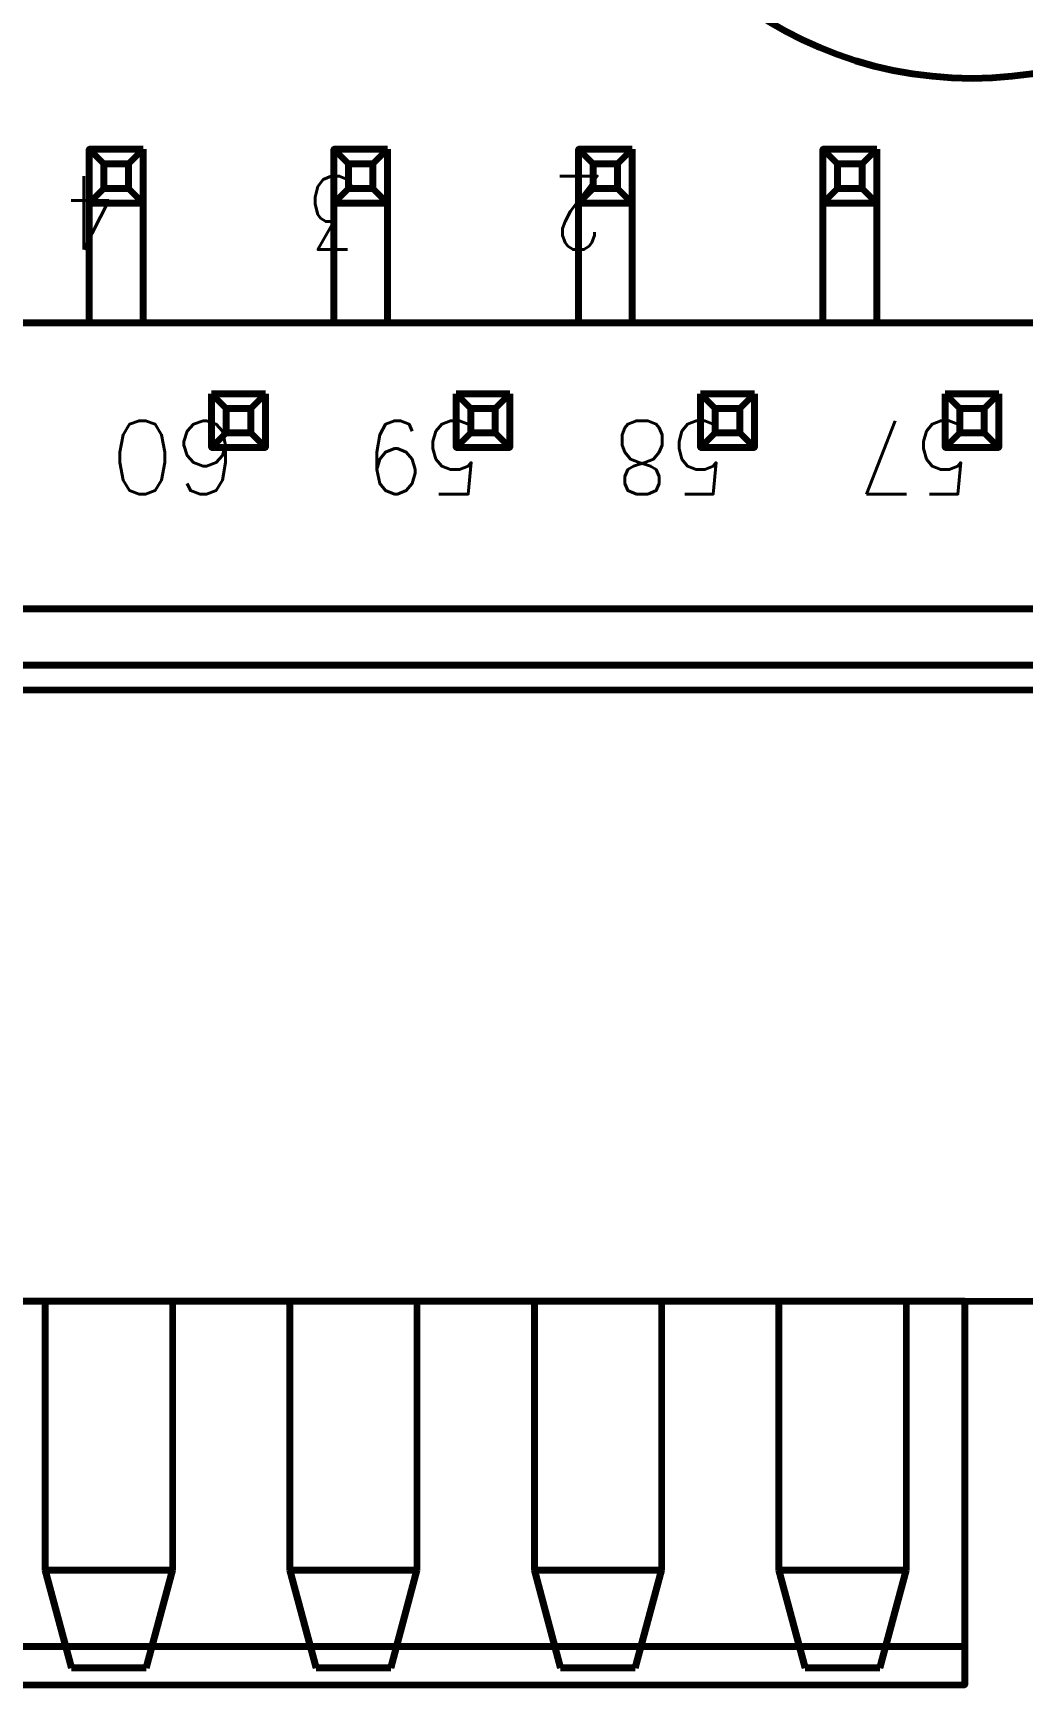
# Model space of a CAD drawing. Header units: inches. Extents: x -0.4 to 8, y -0.5 to 10.5.
# Drawn here: x 5.716 to 6.121, y -0.417 to 0.259 of the extents above; entities that cross this region are included whole.
import ezdxf

# ---------------------------------------------------------------- set-up
doc = ezdxf.new("R2010")
doc.units = ezdxf.units.IN
doc.header["$LTSCALE"] = 0.504853
doc.header["$MEASUREMENT"] = 0
for name, color, linetype in [('1', 7, 'Continuous'), ('135', 7, 'Continuous'), ('2', 7, 'Continuous'), ('3', 7, 'Continuous'), ('75', 7, 'Continuous'), ('80', 7, 'Continuous')]:
    doc.layers.add(name, color=color, linetype=linetype)
doc.styles.get("Standard").update_dxf_attribs({"font": 'ROMANS.SHX'})

# ---------------------------------------------------------------- blocks, each defined once
blk = doc.blocks.new('H51')
at = {"color": 1, "linetype": 'Continuous', "lineweight": 211}
for p, q in [((0, 0.16, -0.062), (0, 0.16, -0.125)), ((0, 0.12, -0.125), (0, 0.0695, -0.06792)), ((0, 0.0695, -0.06792), (0, 0.0695, -0.062)), ((-0.16, 0, -0.125), (-0.16, 0, -0.062)), ((-0.12, 0, -0.125), (-0.0695, 0, -0.06792)), ((-0.0695, 0, -0.06792), (-0.0695, 0, -0.062)), ((0.12, 0, -0.125), (0.0695, 0, -0.06792)), ((0.0695, 0, -0.06792), (0.0695, 0, -0.062)), ((0.16, 0, -0.062), (0.16, 0, -0.125)), ((0, -0.0695, -0.06792), (0, -0.12, -0.125)), ((0, -0.0695, -0.062), (0, -0.0695, -0.06792)), ((0, -0.16, -0.062), (0, -0.16, -0.125))]:
    blk.add_line(p, q, dxfattribs=at)
at = {"color": 1, "linetype": 'Continuous', "lineweight": 211, "extrusion": (-1e-15, 0, -1)}
for centre, radius in [((0, 0, 0.125), 0.16), ((0, 0, 0.125), 0.12), ((0, 0, 0.125), 0.12), ((0, 0, 0.06792), 0.0695), ((0, 0, 0.062), 0.0695)]:
    blk.add_circle(centre, radius, dxfattribs=at)
at = {"color": 1, "linetype": 'Continuous', "lineweight": 211}
for centre, radius in [((0, 0, -0.062), 0.16), ((0, 0, -0.062), 0.16), ((0, 0, -0.125), 0.16), ((0, 0, -0.06792), 0.0695), ((0, 0, -0.062), 0.0695)]:
    blk.add_circle(centre, radius, dxfattribs=at)
at = {"layer": '2', "color": 1, "linetype": 'Continuous', "lineweight": 211}
blk.add_line((0, 0, -0.08989), (-0.1, 0.1, -0.18989), dxfattribs=at)
blk.add_point((0, 0, -0.08989), dxfattribs=at)
blk = doc.blocks.new('25359')
at = {"color": 1, "linetype": 'Continuous', "lineweight": 211}
for p, q in [((5.553, 0.617, -0.09725), (-0.047, 0.617, -0.09725)), ((5.553, 0.617, 0.15525), (-0.047, 0.617, 0.15525)), ((-0.047, 0.60125, -0.0815), (-0.047, 0.46, -0.0815)), ((-0.047, 0.46, -0.0815), (-0.047, 0.60125, -0.0815)), ((-0.047, 0.60125, -0.0815), (5.553, 0.60125, -0.0815)), ((5.553, 0.60125, -0.0815), (-0.047, 0.60125, -0.0815)), ((-0.047, 0.46, -0.113), (-0.047, 0.60125, -0.113)), ((-0.047, 0.60125, -0.113), (5.553, 0.60125, -0.113)), ((5.553, 0.60125, -0.113), (-0.047, 0.60125, -0.113)), ((-0.047, 0.60125, -0.113), (-0.047, 0.46, -0.113)), ((-0.047, 0.46, 0.1395), (-0.047, 0.60125, 0.1395)), ((-0.047, 0.60125, 0.171), (-0.047, 0.46, 0.171)), ((-0.047, 0.46, 0.171), (-0.047, 0.60125, 0.171)), ((-0.047, 0.60125, 0.171), (5.553, 0.60125, 0.171)), ((5.553, 0.60125, 0.1395), (-0.047, 0.60125, 0.1395)), ((-0.047, 0.60125, 0.1395), (-0.047, 0.46, 0.1395)), ((5.553, 0.60125, 0.171), (-0.047, 0.60125, 0.171)), ((-0.047, 0.60125, 0.1395), (5.553, 0.60125, 0.1395)), ((5.85, 0.46, -0.113), (-0.35, 0.46, -0.113)), ((5.85, 0.46, -0.113), (-0.35, 0.46, -0.113)), ((5.85, 0.46, 0.171), (-0.28, 0.46, 0.171)), ((5.85, 0.46, 0.171), (-0.28, 0.46, 0.171)), ((-0.047, 0.46, -0.113), (-0.047, 0.46, -0.0815)), ((-0.047, 0.46, -0.0815), (5.553, 0.46, -0.0815)), ((-0.047, 0.46, -0.0815), (-0.047, 0.46, -0.113)), ((5.553, 0.46, -0.0815), (-0.047, 0.46, -0.0815)), ((5.553, 0.46, -0.113), (-0.047, 0.46, -0.113)), ((-0.047, 0.46, -0.113), (5.553, 0.46, -0.113)), ((-0.047, 0.46, 0.171), (-0.047, 0.46, 0.1395)), ((5.553, 0.46, 0.1395), (-0.047, 0.46, 0.1395)), ((-0.047, 0.46, 0.1395), (-0.047, 0.46, 0.171)), ((-0.047, 0.46, 0.171), (5.553, 0.46, 0.171)), ((5.553, 0.46, 0.171), (-0.047, 0.46, 0.171)), ((-0.047, 0.46, 0.1395), (5.553, 0.46, 0.1395)), ((5.85, 0.21, -0.113), (-0.35, 0.21, -0.113)), ((5.85, 0.21, -0.113), (-0.35, 0.21, -0.113)), ((5.85, 0.21, 0.127), (-0.324, 0.21, 0.127)), ((5.85, 0.21, 0.127), (-0.324, 0.21, 0.127)), ((5.55, 0.21, 0.025), (-0.1, 0.21, 0.025)), ((5.55, 0.21, 0.127), (-0.1, 0.21, 0.127)), ((-0.324, 0.177, 0.127), (5.85, 0.177, 0.127)), ((-0.324, 0.177, 0.127), (5.85, 0.177, 0.127)), ((5.85, 0.177, 0.171), (-0.28, 0.177, 0.171)), ((5.85, 0.177, 0.171), (-0.28, 0.177, 0.171)), ((5.55, 0.06, 0.025), (-0.1, 0.06, 0.025)), ((-0.1, 0.06, 0.127), (5.55, 0.06, 0.127))]:
    blk.add_line(p, q, dxfattribs=at)
at = {"color": 1, "linetype": 'Continuous', "lineweight": 211, "extrusion": (1, 5e-15, 0)}
for centre in [(0.60125, -0.09725, -0.047), (0.60125, 0.15525, -0.047)]:
    blk.add_arc(centre, 0.01575, 270, 90, dxfattribs=at)
at = {"color": 1, "linetype": 'Continuous', "lineweight": 211, "extrusion": (-1, -3.1e-14, -1.5e-14)}
for centre in [(-0.60125, -0.09725, 0.047), (-0.60125, 0.15525, 0.047)]:
    blk.add_arc(centre, 0.01575, 90, 270, dxfattribs=at)
at = {"layer": '1', "color": 2, "linetype": 'Continuous', "lineweight": 211}
for p, q in [((-0.023, 0.57, -0.0265), (-0.012282, 0.61, -0.02)), ((-0.012282, 0.61, 0.08), (-0.023, 0.57, 0.0735)), ((-0.023, 0.57, 0.0735), (-0.012282, 0.61, 0.08)), ((-0.012282, 0.61, 0.088), (-0.023, 0.57, 0.0945)), ((-0.023, 0.57, 0.0945), (-0.012282, 0.61, 0.088)), ((-0.023, 0.57, -0.0055), (-0.012282, 0.61, -0.012)), ((-0.012282, 0.61, -0.02), (-0.023, 0.57, -0.0265)), ((-0.012282, 0.61, -0.012), (-0.023, 0.57, -0.0055)), ((-0.012282, 0.61, 0.088), (0.018282, 0.61, 0.088)), ((0.018282, 0.61, 0.088), (-0.012282, 0.61, 0.088)), ((-0.012282, 0.61, 0.08), (-0.012282, 0.61, 0.088)), ((-0.012282, 0.61, 0.088), (-0.012282, 0.61, 0.08)), ((-0.012282, 0.61, 0.08), (0.018282, 0.61, 0.08)), ((0.018282, 0.61, 0.08), (-0.012282, 0.61, 0.08)), ((-0.012282, 0.61, -0.02), (-0.012282, 0.61, -0.012)), ((-0.012282, 0.61, -0.012), (-0.012282, 0.61, -0.02)), ((-0.012282, 0.61, -0.02), (0.018282, 0.61, -0.02)), ((0.018282, 0.61, -0.012), (-0.012282, 0.61, -0.012)), ((-0.012282, 0.61, -0.012), (0.018282, 0.61, -0.012)), ((0.018282, 0.61, -0.02), (-0.012282, 0.61, -0.02)), ((0.018282, 0.61, -0.012), (0.029, 0.57, -0.0055)), ((0.029, 0.57, -0.0055), (0.018282, 0.61, -0.012)), ((0.018282, 0.61, -0.02), (0.029, 0.57, -0.0265)), ((0.029, 0.57, -0.0265), (0.018282, 0.61, -0.02)), ((0.018282, 0.61, 0.08), (0.029, 0.57, 0.0735)), ((0.029, 0.57, 0.0735), (0.018282, 0.61, 0.08)), ((0.029, 0.57, 0.0945), (0.018282, 0.61, 0.088)), ((0.018282, 0.61, 0.088), (0.029, 0.57, 0.0945)), ((0.018282, 0.61, 0.08), (0.018282, 0.61, 0.088)), ((0.018282, 0.61, 0.088), (0.018282, 0.61, 0.08)), ((0.018282, 0.61, -0.02), (0.018282, 0.61, -0.012)), ((0.018282, 0.61, -0.012), (0.018282, 0.61, -0.02)), ((0.087718, 0.61, 0.08), (0.077, 0.57, 0.0735)), ((0.077, 0.57, 0.0735), (0.087718, 0.61, 0.08)), ((0.077, 0.57, 0.0945), (0.087718, 0.61, 0.088)), ((0.087718, 0.61, 0.088), (0.077, 0.57, 0.0945)), ((0.087718, 0.61, -0.012), (0.077, 0.57, -0.0055)), ((0.077, 0.57, -0.0055), (0.087718, 0.61, -0.012)), ((0.087718, 0.61, -0.02), (0.077, 0.57, -0.0265)), ((0.077, 0.57, -0.0265), (0.087718, 0.61, -0.02)), ((0.087718, 0.61, 0.08), (0.087718, 0.61, 0.088)), ((0.087718, 0.61, 0.088), (0.087718, 0.61, 0.08)), ((0.087718, 0.61, 0.088), (0.118282, 0.61, 0.088)), ((0.118282, 0.61, 0.088), (0.087718, 0.61, 0.088)), ((0.118282, 0.61, 0.08), (0.087718, 0.61, 0.08)), ((0.087718, 0.61, 0.08), (0.118282, 0.61, 0.08)), ((0.118282, 0.61, -0.012), (0.087718, 0.61, -0.012)), ((0.087718, 0.61, -0.012), (0.118282, 0.61, -0.012)), ((0.118282, 0.61, -0.02), (0.087718, 0.61, -0.02)), ((0.087718, 0.61, -0.012), (0.087718, 0.61, -0.02)), ((0.087718, 0.61, -0.02), (0.118282, 0.61, -0.02)), ((0.087718, 0.61, -0.02), (0.087718, 0.61, -0.012)), ((0.129, 0.57, 0.0735), (0.118282, 0.61, 0.08)), ((0.118282, 0.61, 0.08), (0.129, 0.57, 0.0735)), ((0.118282, 0.61, 0.088), (0.129, 0.57, 0.0945)), ((0.129, 0.57, 0.0945), (0.118282, 0.61, 0.088)), ((0.118282, 0.61, 0.08), (0.118282, 0.61, 0.088)), ((0.118282, 0.61, 0.088), (0.118282, 0.61, 0.08)), ((0.129, 0.57, -0.0055), (0.118282, 0.61, -0.012)), ((0.118282, 0.61, -0.012), (0.129, 0.57, -0.0055)), ((0.118282, 0.61, -0.02), (0.118282, 0.61, -0.012)), ((0.118282, 0.61, -0.012), (0.118282, 0.61, -0.02)), ((0.118282, 0.61, -0.02), (0.129, 0.57, -0.0265)), ((0.129, 0.57, -0.0265), (0.118282, 0.61, -0.02)), ((0.177, 0.57, 0.0945), (0.187718, 0.61, 0.088)), ((0.187718, 0.61, 0.088), (0.177, 0.57, 0.0945)), ((0.187718, 0.61, 0.08), (0.177, 0.57, 0.0735)), ((0.177, 0.57, 0.0735), (0.187718, 0.61, 0.08)), ((0.187718, 0.61, -0.012), (0.177, 0.57, -0.0055)), ((0.177, 0.57, -0.0055), (0.187718, 0.61, -0.012)), ((0.187718, 0.61, -0.02), (0.177, 0.57, -0.0265)), ((0.177, 0.57, -0.0265), (0.187718, 0.61, -0.02)), ((0.187718, 0.61, 0.088), (0.218282, 0.61, 0.088)), ((0.218282, 0.61, 0.088), (0.187718, 0.61, 0.088)), ((0.187718, 0.61, 0.088), (0.187718, 0.61, 0.08)), ((0.187718, 0.61, 0.08), (0.187718, 0.61, 0.088)), ((0.218282, 0.61, 0.08), (0.187718, 0.61, 0.08)), ((0.187718, 0.61, 0.08), (0.218282, 0.61, 0.08)), ((0.187718, 0.61, -0.012), (0.187718, 0.61, -0.02)), ((0.187718, 0.61, -0.02), (0.187718, 0.61, -0.012)), ((0.218282, 0.61, -0.012), (0.187718, 0.61, -0.012)), ((0.187718, 0.61, -0.012), (0.218282, 0.61, -0.012)), ((0.187718, 0.61, -0.02), (0.218282, 0.61, -0.02)), ((0.218282, 0.61, -0.02), (0.187718, 0.61, -0.02)), ((0.229, 0.57, 0.0945), (0.218282, 0.61, 0.088)), ((0.218282, 0.61, 0.088), (0.229, 0.57, 0.0945)), ((0.218282, 0.61, 0.088), (0.218282, 0.61, 0.08)), ((0.218282, 0.61, 0.08), (0.218282, 0.61, 0.088)), ((0.218282, 0.61, 0.08), (0.229, 0.57, 0.0735)), ((0.229, 0.57, 0.0735), (0.218282, 0.61, 0.08)), ((0.229, 0.57, -0.0055), (0.218282, 0.61, -0.012)), ((0.218282, 0.61, -0.012), (0.229, 0.57, -0.0055)), ((0.229, 0.57, -0.0265), (0.218282, 0.61, -0.02)), ((0.218282, 0.61, -0.02), (0.229, 0.57, -0.0265)), ((0.218282, 0.61, -0.012), (0.218282, 0.61, -0.02)), ((0.218282, 0.61, -0.02), (0.218282, 0.61, -0.012)), ((0.287718, 0.61, 0.088), (0.277, 0.57, 0.0945)), ((0.277, 0.57, 0.0945), (0.287718, 0.61, 0.088)), ((0.277, 0.57, 0.0735), (0.287718, 0.61, 0.08)), ((0.287718, 0.61, 0.08), (0.277, 0.57, 0.0735)), ((0.287718, 0.61, -0.012), (0.277, 0.57, -0.0055)), ((0.277, 0.57, -0.0055), (0.287718, 0.61, -0.012)), ((0.287718, 0.61, -0.02), (0.277, 0.57, -0.0265)), ((0.277, 0.57, -0.0265), (0.287718, 0.61, -0.02)), ((0.287718, 0.61, 0.088), (0.318282, 0.61, 0.088)), ((0.287718, 0.61, 0.088), (0.287718, 0.61, 0.08)), ((0.287718, 0.61, 0.08), (0.287718, 0.61, 0.088)), ((0.287718, 0.61, 0.08), (0.318282, 0.61, 0.08)), ((0.318282, 0.61, 0.08), (0.287718, 0.61, 0.08)), ((0.318282, 0.61, 0.088), (0.287718, 0.61, 0.088)), ((0.287718, 0.61, -0.012), (0.287718, 0.61, -0.02)), ((0.287718, 0.61, -0.02), (0.318282, 0.61, -0.02)), ((0.287718, 0.61, -0.02), (0.287718, 0.61, -0.012)), ((0.287718, 0.61, -0.012), (0.318282, 0.61, -0.012)), ((0.318282, 0.61, -0.012), (0.287718, 0.61, -0.012)), ((0.318282, 0.61, -0.02), (0.287718, 0.61, -0.02)), ((0.318282, 0.61, 0.088), (0.329, 0.57, 0.0945)), ((0.329, 0.57, 0.0945), (0.318282, 0.61, 0.088)), ((0.318282, 0.61, 0.08), (0.318282, 0.61, 0.088)), ((0.318282, 0.61, 0.088), (0.318282, 0.61, 0.08)), ((0.318282, 0.61, 0.08), (0.329, 0.57, 0.0735)), ((0.329, 0.57, 0.0735), (0.318282, 0.61, 0.08)), ((0.318282, 0.61, -0.012), (0.329, 0.57, -0.0055)), ((0.329, 0.57, -0.0055), (0.318282, 0.61, -0.012)), ((0.329, 0.57, -0.0265), (0.318282, 0.61, -0.02)), ((0.318282, 0.61, -0.02), (0.329, 0.57, -0.0265)), ((0.318282, 0.61, -0.012), (0.318282, 0.61, -0.02)), ((0.318282, 0.61, -0.02), (0.318282, 0.61, -0.012)), ((-0.023, 0.57, -0.0055), (-0.023, 0.57, -0.0265)), ((-0.023, 0.46, -0.0265), (-0.023, 0.57, -0.0265)), ((0.029, 0.57, -0.0265), (-0.023, 0.57, -0.0265)), ((-0.023, 0.57, -0.0265), (0.029, 0.57, -0.0265)), ((-0.023, 0.46, -0.0055), (-0.023, 0.57, -0.0055)), ((0.029, 0.57, -0.0055), (-0.023, 0.57, -0.0055)), ((0.029, 0.57, 0.0945), (-0.023, 0.57, 0.0945)), ((-0.023, 0.46, 0.0735), (-0.023, 0.57, 0.0735)), ((-0.023, 0.46, 0.0945), (-0.023, 0.57, 0.0945)), ((-0.023, 0.57, 0.0945), (-0.023, 0.57, 0.0735)), ((-0.023, 0.57, 0.0735), (0.029, 0.57, 0.0735)), ((-0.023, 0.57, -0.0055), (0.029, 0.57, -0.0055)), ((0.029, 0.57, 0.0735), (-0.023, 0.57, 0.0735)), ((-0.023, 0.57, 0.0945), (0.029, 0.57, 0.0945)), ((-0.023, 0.57, 0.0735), (-0.023, 0.57, 0.0945)), ((-0.023, 0.57, -0.0265), (-0.023, 0.57, -0.0055)), ((0.029, 0.57, -0.0265), (0.029, 0.57, -0.0055)), ((0.029, 0.46, -0.0265), (0.029, 0.57, -0.0265)), ((0.029, 0.57, -0.0055), (0.029, 0.46, -0.0055)), ((0.029, 0.46, 0.0735), (0.029, 0.57, 0.0735)), ((0.029, 0.57, 0.0945), (0.029, 0.46, 0.0945)), ((0.029, 0.57, 0.0735), (0.029, 0.57, 0.0945)), ((0.029, 0.57, 0.0945), (0.029, 0.57, 0.0735)), ((0.029, 0.57, -0.0055), (0.029, 0.57, -0.0265)), ((0.129, 0.57, 0.0735), (0.077, 0.57, 0.0735)), ((0.077, 0.57, 0.0945), (0.077, 0.57, 0.0735)), ((0.077, 0.57, 0.0735), (0.077, 0.57, 0.0945)), ((0.077, 0.46, 0.0735), (0.077, 0.57, 0.0735)), ((0.077, 0.46, 0.0945), (0.077, 0.57, 0.0945)), ((0.077, 0.46, -0.0055), (0.077, 0.57, -0.0055)), ((0.129, 0.57, -0.0055), (0.077, 0.57, -0.0055)), ((0.077, 0.57, -0.0265), (0.129, 0.57, -0.0265)), ((0.077, 0.46, -0.0265), (0.077, 0.57, -0.0265)), ((0.077, 0.57, -0.0055), (0.077, 0.57, -0.0265)), ((0.077, 0.57, -0.0055), (0.129, 0.57, -0.0055)), ((0.129, 0.57, -0.0265), (0.077, 0.57, -0.0265)), ((0.077, 0.57, -0.0265), (0.077, 0.57, -0.0055)), ((0.077, 0.57, 0.0735), (0.129, 0.57, 0.0735)), ((0.129, 0.57, 0.0945), (0.077, 0.57, 0.0945)), ((0.077, 0.57, 0.0945), (0.129, 0.57, 0.0945)), ((0.129, 0.57, -0.0055), (0.129, 0.46, -0.0055)), ((0.129, 0.46, -0.0265), (0.129, 0.57, -0.0265)), ((0.129, 0.57, -0.0265), (0.129, 0.57, -0.0055)), ((0.129, 0.57, -0.0055), (0.129, 0.57, -0.0265)), ((0.129, 0.46, 0.0735), (0.129, 0.57, 0.0735)), ((0.129, 0.57, 0.0735), (0.129, 0.57, 0.0945)), ((0.129, 0.57, 0.0945), (0.129, 0.57, 0.0735)), ((0.129, 0.57, 0.0945), (0.129, 0.46, 0.0945)), ((0.177, 0.57, 0.0945), (0.229, 0.57, 0.0945)), ((0.177, 0.57, 0.0945), (0.177, 0.57, 0.0735)), ((0.229, 0.57, 0.0735), (0.177, 0.57, 0.0735)), ((0.177, 0.57, -0.0265), (0.177, 0.57, -0.0055)), ((0.177, 0.57, -0.0055), (0.229, 0.57, -0.0055)), ((0.229, 0.57, -0.0265), (0.177, 0.57, -0.0265)), ((0.177, 0.57, -0.0055), (0.177, 0.57, -0.0265)), ((0.229, 0.57, -0.0055), (0.177, 0.57, -0.0055)), ((0.177, 0.57, -0.0265), (0.229, 0.57, -0.0265)), ((0.177, 0.57, 0.0735), (0.229, 0.57, 0.0735)), ((0.177, 0.57, 0.0735), (0.177, 0.57, 0.0945)), ((0.229, 0.57, 0.0945), (0.177, 0.57, 0.0945)), ((0.177, 0.46, -0.0055), (0.177, 0.57, -0.0055)), ((0.177, 0.46, -0.0265), (0.177, 0.57, -0.0265)), ((0.177, 0.46, 0.0735), (0.177, 0.57, 0.0735)), ((0.177, 0.46, 0.0945), (0.177, 0.57, 0.0945)), ((0.229, 0.57, 0.0945), (0.229, 0.57, 0.0735)), ((0.229, 0.57, -0.0055), (0.229, 0.57, -0.0265)), ((0.229, 0.57, -0.0265), (0.229, 0.57, -0.0055)), ((0.229, 0.57, 0.0735), (0.229, 0.57, 0.0945)), ((0.229, 0.57, -0.0055), (0.229, 0.46, -0.0055)), ((0.229, 0.46, -0.0265), (0.229, 0.57, -0.0265)), ((0.229, 0.46, 0.0735), (0.229, 0.57, 0.0735)), ((0.229, 0.57, 0.0945), (0.229, 0.46, 0.0945)), ((0.277, 0.57, 0.0945), (0.329, 0.57, 0.0945)), ((0.277, 0.57, 0.0735), (0.277, 0.57, 0.0945)), ((0.329, 0.57, 0.0735), (0.277, 0.57, 0.0735)), ((0.329, 0.57, -0.0055), (0.277, 0.57, -0.0055)), ((0.277, 0.57, -0.0265), (0.329, 0.57, -0.0265)), ((0.277, 0.57, -0.0055), (0.277, 0.57, -0.0265)), ((0.277, 0.57, -0.0055), (0.329, 0.57, -0.0055)), ((0.277, 0.57, 0.0735), (0.329, 0.57, 0.0735)), ((0.277, 0.57, 0.0945), (0.277, 0.57, 0.0735)), ((0.329, 0.57, 0.0945), (0.277, 0.57, 0.0945)), ((0.277, 0.46, -0.0055), (0.277, 0.57, -0.0055)), ((0.277, 0.46, -0.0265), (0.277, 0.57, -0.0265)), ((0.329, 0.57, -0.0265), (0.277, 0.57, -0.0265)), ((0.277, 0.57, -0.0265), (0.277, 0.57, -0.0055)), ((0.277, 0.46, 0.0735), (0.277, 0.57, 0.0735)), ((0.277, 0.46, 0.0945), (0.277, 0.57, 0.0945)), ((0.329, 0.57, 0.0945), (0.329, 0.57, 0.0735)), ((0.329, 0.57, -0.0265), (0.329, 0.57, -0.0055)), ((0.329, 0.57, -0.0055), (0.329, 0.57, -0.0265)), ((0.329, 0.57, 0.0735), (0.329, 0.57, 0.0945)), ((0.329, 0.46, 0.0735), (0.329, 0.57, 0.0735)), ((0.329, 0.57, 0.0945), (0.329, 0.46, 0.0945)), ((0.329, 0.57, -0.0055), (0.329, 0.46, -0.0055)), ((0.329, 0.46, -0.0265), (0.329, 0.57, -0.0265)), ((-0.039, 0.111, -0.102), (-0.061, 0.111, -0.102)), ((-0.061, 0.111, -0.102), (-0.039, 0.111, -0.102)), ((-0.061, 0.089, -0.102), (-0.061, 0.111, -0.102)), ((-0.061, 0.111, -0.102), (-0.055, 0.105, -0.112)), ((-0.061, 0.111, 0.025), (-0.039, 0.111, 0.025)), ((-0.061, 0.111, 0.025), (-0.061, 0.089, 0.025)), ((-0.061, 0.111, -0.102), (-0.039, 0.111, -0.102)), ((-0.061, 0.111, -0.102), (-0.061, 0.089, -0.102)), ((-0.055, 0.105, -0.112), (-0.061, 0.111, -0.102)), ((-0.061, 0.111, 0.025), (-0.039, 0.111, 0.025)), ((-0.061, 0.089, 0.025), (-0.061, 0.111, 0.025)), ((-0.045, 0.105, -0.112), (-0.039, 0.111, -0.102)), ((-0.039, 0.111, -0.102), (-0.045, 0.105, -0.112)), ((-0.039, 0.111, -0.102), (-0.039, 0.089, -0.102)), ((-0.039, 0.111, 0.025), (-0.039, 0.089, 0.025)), ((-0.039, 0.089, -0.102), (-0.039, 0.111, -0.102)), ((-0.039, 0.111, 0.025), (-0.039, 0.089, 0.025)), ((0.039, 0.111, -0.102), (0.061, 0.111, -0.102)), ((0.061, 0.111, -0.102), (0.039, 0.111, -0.102)), ((0.039, 0.111, -0.102), (0.061, 0.111, -0.102)), ((0.039, 0.111, -0.102), (0.039, 0.089, -0.102)), ((0.039, 0.089, -0.102), (0.039, 0.111, -0.102)), ((0.045, 0.105, -0.112), (0.039, 0.111, -0.102)), ((0.039, 0.111, -0.102), (0.045, 0.105, -0.112)), ((0.039, 0.111, 0.025), (0.061, 0.111, 0.025)), ((0.039, 0.111, 0.025), (0.061, 0.111, 0.025)), ((0.039, 0.089, 0.025), (0.039, 0.111, 0.025)), ((0.039, 0.111, 0.025), (0.039, 0.089, 0.025)), ((0.055, 0.105, -0.112), (0.061, 0.111, -0.102)), ((0.061, 0.111, -0.102), (0.055, 0.105, -0.112)), ((0.061, 0.111, 0.025), (0.061, 0.089, 0.025)), ((0.061, 0.111, 0.025), (0.061, 0.089, 0.025)), ((0.061, 0.089, -0.102), (0.061, 0.111, -0.102)), ((0.061, 0.111, -0.102), (0.061, 0.089, -0.102)), ((0.145, 0.105, -0.112), (0.139, 0.111, -0.102)), ((0.139, 0.089, 0.025), (0.139, 0.111, 0.025)), ((0.139, 0.111, 0.025), (0.161, 0.111, 0.025)), ((0.139, 0.111, 0.025), (0.161, 0.111, 0.025)), ((0.139, 0.111, 0.025), (0.139, 0.089, 0.025)), ((0.139, 0.089, -0.102), (0.139, 0.111, -0.102)), ((0.139, 0.111, -0.102), (0.139, 0.089, -0.102)), ((0.139, 0.111, -0.102), (0.145, 0.105, -0.112)), ((0.139, 0.111, -0.102), (0.161, 0.111, -0.102)), ((0.161, 0.111, -0.102), (0.139, 0.111, -0.102)), ((0.139, 0.111, -0.102), (0.161, 0.111, -0.102)), ((0.155, 0.105, -0.112), (0.161, 0.111, -0.102)), ((0.161, 0.111, -0.102), (0.155, 0.105, -0.112)), ((0.161, 0.111, 0.025), (0.161, 0.089, 0.025)), ((0.161, 0.111, 0.025), (0.161, 0.089, 0.025)), ((0.161, 0.089, -0.102), (0.161, 0.111, -0.102)), ((0.161, 0.111, -0.102), (0.161, 0.089, -0.102)), ((0.239, 0.111, 0.025), (0.261, 0.111, 0.025)), ((0.239, 0.111, 0.025), (0.239, 0.089, 0.025)), ((0.239, 0.111, 0.025), (0.261, 0.111, 0.025)), ((0.239, 0.089, 0.025), (0.239, 0.111, 0.025)), ((0.239, 0.111, -0.102), (0.245, 0.105, -0.112)), ((0.245, 0.105, -0.112), (0.239, 0.111, -0.102)), ((0.239, 0.089, -0.102), (0.239, 0.111, -0.102)), ((0.239, 0.111, -0.102), (0.239, 0.089, -0.102)), ((0.261, 0.111, -0.102), (0.239, 0.111, -0.102)), ((0.239, 0.111, -0.102), (0.261, 0.111, -0.102)), ((0.239, 0.111, -0.102), (0.261, 0.111, -0.102)), ((0.255, 0.105, -0.112), (0.261, 0.111, -0.102)), ((0.261, 0.111, -0.102), (0.255, 0.105, -0.112)), ((0.261, 0.089, -0.102), (0.261, 0.111, -0.102)), ((0.261, 0.111, 0.025), (0.261, 0.089, 0.025)), ((0.261, 0.111, 0.025), (0.261, 0.089, 0.025)), ((0.261, 0.111, -0.102), (0.261, 0.089, -0.102)), ((-0.055, 0.105, -0.112), (-0.045, 0.105, -0.112)), ((-0.045, 0.105, -0.112), (-0.055, 0.105, -0.112)), ((-0.055, 0.105, -0.112), (-0.055, 0.095, -0.112)), ((-0.055, 0.095, -0.112), (-0.055, 0.105, -0.112)), ((-0.045, 0.095, -0.112), (-0.045, 0.105, -0.112)), ((-0.045, 0.105, -0.112), (-0.045, 0.095, -0.112)), ((0.055, 0.105, -0.112), (0.045, 0.105, -0.112)), ((0.045, 0.105, -0.112), (0.055, 0.105, -0.112)), ((0.045, 0.105, -0.112), (0.045, 0.095, -0.112)), ((0.045, 0.095, -0.112), (0.045, 0.105, -0.112)), ((0.055, 0.095, -0.112), (0.055, 0.105, -0.112)), ((0.055, 0.105, -0.112), (0.055, 0.095, -0.112)), ((0.145, 0.095, -0.112), (0.145, 0.105, -0.112)), ((0.145, 0.105, -0.112), (0.145, 0.095, -0.112)), ((0.155, 0.105, -0.112), (0.145, 0.105, -0.112)), ((0.145, 0.105, -0.112), (0.155, 0.105, -0.112)), ((0.155, 0.095, -0.112), (0.155, 0.105, -0.112)), ((0.155, 0.105, -0.112), (0.155, 0.095, -0.112)), ((0.245, 0.105, -0.112), (0.245, 0.095, -0.112)), ((0.245, 0.095, -0.112), (0.245, 0.105, -0.112)), ((0.245, 0.105, -0.112), (0.255, 0.105, -0.112)), ((0.255, 0.105, -0.112), (0.245, 0.105, -0.112)), ((0.255, 0.095, -0.112), (0.255, 0.105, -0.112)), ((0.255, 0.105, -0.112), (0.255, 0.095, -0.112)), ((-0.055, 0.095, -0.112), (-0.061, 0.089, -0.102)), ((-0.061, 0.089, -0.102), (-0.055, 0.095, -0.112)), ((-0.045, 0.095, -0.112), (-0.055, 0.095, -0.112)), ((-0.055, 0.095, -0.112), (-0.045, 0.095, -0.112)), ((-0.039, 0.089, -0.102), (-0.045, 0.095, -0.112)), ((-0.045, 0.095, -0.112), (-0.039, 0.089, -0.102)), ((0.039, 0.089, -0.102), (0.045, 0.095, -0.112)), ((0.045, 0.095, -0.112), (0.039, 0.089, -0.102)), ((0.045, 0.095, -0.112), (0.055, 0.095, -0.112)), ((0.055, 0.095, -0.112), (0.045, 0.095, -0.112)), ((0.061, 0.089, -0.102), (0.055, 0.095, -0.112)), ((0.055, 0.095, -0.112), (0.061, 0.089, -0.102)), ((0.139, 0.089, -0.102), (0.145, 0.095, -0.112)), ((0.145, 0.095, -0.112), (0.139, 0.089, -0.102)), ((0.155, 0.095, -0.112), (0.145, 0.095, -0.112)), ((0.145, 0.095, -0.112), (0.155, 0.095, -0.112)), ((0.161, 0.089, -0.102), (0.155, 0.095, -0.112)), ((0.155, 0.095, -0.112), (0.161, 0.089, -0.102)), ((0.239, 0.089, -0.102), (0.245, 0.095, -0.112)), ((0.245, 0.095, -0.112), (0.239, 0.089, -0.102)), ((0.255, 0.095, -0.112), (0.245, 0.095, -0.112)), ((0.245, 0.095, -0.112), (0.255, 0.095, -0.112)), ((0.255, 0.095, -0.112), (0.261, 0.089, -0.102)), ((0.261, 0.089, -0.102), (0.255, 0.095, -0.112)), ((-0.039, 0.089, -0.102), (-0.061, 0.089, -0.102)), ((-0.039, 0.089, 0.025), (-0.061, 0.089, 0.025)), ((-0.061, 0.089, -0.102), (-0.039, 0.089, -0.102)), ((-0.039, 0.089, -0.102), (-0.061, 0.089, -0.102)), ((-0.061, 0.089, 0.025), (-0.061, 0.089, -0.102)), ((-0.061, 0.089, 0.025), (-0.061, 0.089, -0.102)), ((-0.039, 0.089, 0.025), (-0.061, 0.089, 0.025)), ((-0.039, 0.089, -0.102), (-0.039, 0.089, 0.025)), ((-0.039, 0.089, 0.025), (-0.039, 0.089, -0.102)), ((0.061, 0.089, -0.102), (0.039, 0.089, -0.102)), ((0.039, 0.089, -0.102), (0.061, 0.089, -0.102)), ((0.039, 0.089, 0.025), (0.039, 0.089, -0.102)), ((0.039, 0.089, 0.025), (0.039, 0.089, -0.102)), ((0.061, 0.089, -0.102), (0.039, 0.089, -0.102)), ((0.061, 0.089, 0.025), (0.039, 0.089, 0.025)), ((0.061, 0.089, 0.025), (0.039, 0.089, 0.025)), ((0.061, 0.089, 0.025), (0.061, 0.089, -0.102)), ((0.061, 0.089, -0.102), (0.061, 0.089, 0.025)), ((0.161, 0.089, 0.025), (0.139, 0.089, 0.025)), ((0.161, 0.089, 0.025), (0.139, 0.089, 0.025)), ((0.139, 0.089, -0.102), (0.161, 0.089, -0.102)), ((0.139, 0.089, 0.025), (0.139, 0.089, -0.102)), ((0.161, 0.089, -0.102), (0.139, 0.089, -0.102)), ((0.139, 0.089, 0.025), (0.139, 0.089, -0.102)), ((0.161, 0.089, -0.102), (0.139, 0.089, -0.102)), ((0.161, 0.089, -0.102), (0.161, 0.089, 0.025)), ((0.161, 0.089, 0.025), (0.161, 0.089, -0.102)), ((0.261, 0.089, 0.025), (0.239, 0.089, 0.025)), ((0.261, 0.089, 0.025), (0.239, 0.089, 0.025)), ((0.239, 0.089, 0.025), (0.239, 0.089, -0.102)), ((0.239, 0.089, 0.025), (0.239, 0.089, -0.102)), ((0.239, 0.089, -0.102), (0.261, 0.089, -0.102)), ((0.261, 0.089, -0.102), (0.239, 0.089, -0.102)), ((0.261, 0.089, -0.102), (0.239, 0.089, -0.102)), ((0.261, 0.089, -0.102), (0.261, 0.089, 0.025)), ((0.261, 0.089, 0.025), (0.261, 0.089, -0.102)), ((-0.011, 0.06, 0.068), (0.011, 0.06, 0.068)), ((-0.011, 0.06, 0.09), (0.011, 0.06, 0.09)), ((0.089, 0.06, 0.068), (0.111, 0.06, 0.068)), ((0.089, 0.06, 0.09), (0.111, 0.06, 0.09)), ((0.189, 0.06, 0.09), (0.211, 0.06, 0.09)), ((0.189, 0.06, 0.068), (0.211, 0.06, 0.068)), ((0.289, 0.06, 0.09), (0.311, 0.06, 0.09)), ((0.289, 0.06, 0.068), (0.311, 0.06, 0.068)), ((-0.011, 0.011, -0.102), (-0.011, -0.011, -0.102)), ((-0.011, -0.011, -0.102), (-0.011, 0.011, -0.102)), ((-0.005, 0.005, -0.112), (-0.011, 0.011, -0.102)), ((-0.011, 0.011, -0.102), (-0.005, 0.005, -0.112)), ((-0.011, 0.011, -0.102), (0.011, 0.011, -0.102)), ((-0.011, 0.011, -0.102), (0.011, 0.011, -0.102)), ((0.011, 0.011, -0.102), (-0.011, 0.011, -0.102)), ((-0.011, 0.011, 0.068), (0.011, 0.011, 0.068)), ((0.011, 0.011, -0.102), (0.005, 0.005, -0.112)), ((0.005, 0.005, -0.112), (0.011, 0.011, -0.102)), ((0.011, -0.011, -0.102), (0.011, 0.011, -0.102)), ((0.011, 0.011, -0.102), (0.011, -0.011, -0.102)), ((0.111, 0.011, -0.102), (0.089, 0.011, -0.102)), ((0.089, 0.011, -0.102), (0.111, 0.011, -0.102)), ((0.089, 0.011, -0.102), (0.111, 0.011, -0.102)), ((0.089, 0.011, -0.102), (0.095, 0.005, -0.112)), ((0.089, -0.011, -0.102), (0.089, 0.011, -0.102)), ((0.095, 0.005, -0.112), (0.089, 0.011, -0.102)), ((0.089, 0.011, -0.102), (0.089, -0.011, -0.102)), ((0.089, 0.011, 0.068), (0.111, 0.011, 0.068)), ((0.105, 0.005, -0.112), (0.111, 0.011, -0.102)), ((0.111, 0.011, -0.102), (0.105, 0.005, -0.112)), ((0.111, 0.011, -0.102), (0.111, -0.011, -0.102)), ((0.111, -0.011, -0.102), (0.111, 0.011, -0.102)), ((0.189, 0.011, -0.102), (0.189, -0.011, -0.102)), ((0.189, -0.011, -0.102), (0.189, 0.011, -0.102)), ((0.189, 0.011, -0.102), (0.195, 0.005, -0.112)), ((0.195, 0.005, -0.112), (0.189, 0.011, -0.102)), ((0.189, 0.011, -0.102), (0.211, 0.011, -0.102)), ((0.189, 0.011, -0.102), (0.211, 0.011, -0.102)), ((0.211, 0.011, -0.102), (0.189, 0.011, -0.102)), ((0.189, 0.011, 0.068), (0.211, 0.011, 0.068)), ((0.211, 0.011, -0.102), (0.205, 0.005, -0.112)), ((0.205, 0.005, -0.112), (0.211, 0.011, -0.102)), ((0.211, 0.011, -0.102), (0.211, -0.011, -0.102)), ((0.211, -0.011, -0.102), (0.211, 0.011, -0.102)), ((0.289, 0.011, -0.102), (0.289, -0.011, -0.102)), ((0.289, -0.011, -0.102), (0.289, 0.011, -0.102)), ((0.289, 0.011, -0.102), (0.295, 0.005, -0.112)), ((0.295, 0.005, -0.112), (0.289, 0.011, -0.102)), ((0.311, 0.011, -0.102), (0.289, 0.011, -0.102)), ((0.289, 0.011, -0.102), (0.311, 0.011, -0.102)), ((0.289, 0.011, -0.102), (0.311, 0.011, -0.102)), ((0.289, 0.011, 0.068), (0.311, 0.011, 0.068)), ((0.305, 0.005, -0.112), (0.311, 0.011, -0.102)), ((0.311, 0.011, -0.102), (0.305, 0.005, -0.112)), ((0.311, 0.011, -0.102), (0.311, -0.011, -0.102)), ((0.311, -0.011, -0.102), (0.311, 0.011, -0.102)), ((-0.005, 0.005, -0.112), (-0.005, -0.005, -0.112)), ((-0.005, -0.005, -0.112), (-0.005, 0.005, -0.112)), ((-0.005, 0.005, -0.112), (0.005, 0.005, -0.112)), ((0.005, 0.005, -0.112), (-0.005, 0.005, -0.112)), ((0.005, 0.005, -0.112), (0.005, -0.005, -0.112)), ((0.005, -0.005, -0.112), (0.005, 0.005, -0.112)), ((0.095, 0.005, -0.112), (0.095, -0.005, -0.112)), ((0.095, -0.005, -0.112), (0.095, 0.005, -0.112)), ((0.095, 0.005, -0.112), (0.105, 0.005, -0.112)), ((0.105, 0.005, -0.112), (0.095, 0.005, -0.112)), ((0.105, -0.005, -0.112), (0.105, 0.005, -0.112)), ((0.105, 0.005, -0.112), (0.105, -0.005, -0.112)), ((0.195, -0.005, -0.112), (0.195, 0.005, -0.112)), ((0.205, 0.005, -0.112), (0.195, 0.005, -0.112)), ((0.195, 0.005, -0.112), (0.205, 0.005, -0.112)), ((0.195, 0.005, -0.112), (0.195, -0.005, -0.112)), ((0.205, 0.005, -0.112), (0.205, -0.005, -0.112)), ((0.205, -0.005, -0.112), (0.205, 0.005, -0.112)), ((0.295, 0.005, -0.112), (0.305, 0.005, -0.112)), ((0.295, 0.005, -0.112), (0.295, -0.005, -0.112)), ((0.295, -0.005, -0.112), (0.295, 0.005, -0.112)), ((0.305, 0.005, -0.112), (0.295, 0.005, -0.112)), ((0.305, 0.005, -0.112), (0.305, -0.005, -0.112)), ((0.305, -0.005, -0.112), (0.305, 0.005, -0.112)), ((-0.005, -0.005, -0.112), (-0.011, -0.011, -0.102)), ((-0.011, -0.011, -0.102), (-0.005, -0.005, -0.112)), ((0.005, -0.005, -0.112), (-0.005, -0.005, -0.112)), ((-0.005, -0.005, -0.112), (0.005, -0.005, -0.112)), ((0.005, -0.005, -0.112), (0.011, -0.011, -0.102)), ((0.011, -0.011, -0.102), (0.005, -0.005, -0.112)), ((0.089, -0.011, -0.102), (0.095, -0.005, -0.112)), ((0.095, -0.005, -0.112), (0.089, -0.011, -0.102)), ((0.095, -0.005, -0.112), (0.105, -0.005, -0.112)), ((0.105, -0.005, -0.112), (0.095, -0.005, -0.112)), ((0.105, -0.005, -0.112), (0.111, -0.011, -0.102)), ((0.111, -0.011, -0.102), (0.105, -0.005, -0.112)), ((0.195, -0.005, -0.112), (0.189, -0.011, -0.102)), ((0.189, -0.011, -0.102), (0.195, -0.005, -0.112)), ((0.205, -0.005, -0.112), (0.195, -0.005, -0.112)), ((0.195, -0.005, -0.112), (0.205, -0.005, -0.112)), ((0.211, -0.011, -0.102), (0.205, -0.005, -0.112)), ((0.205, -0.005, -0.112), (0.211, -0.011, -0.102)), ((0.289, -0.011, -0.102), (0.295, -0.005, -0.112)), ((0.295, -0.005, -0.112), (0.289, -0.011, -0.102)), ((0.295, -0.005, -0.112), (0.305, -0.005, -0.112)), ((0.305, -0.005, -0.112), (0.295, -0.005, -0.112)), ((0.305, -0.005, -0.112), (0.311, -0.011, -0.102)), ((0.311, -0.011, -0.102), (0.305, -0.005, -0.112)), ((-0.011, -0.011, -0.102), (0.011, -0.011, -0.102)), ((0.011, -0.011, -0.102), (-0.011, -0.011, -0.102)), ((0.011, -0.011, -0.102), (-0.011, -0.011, -0.102)), ((-0.011, -0.011, 0.09), (0.011, -0.011, 0.09)), ((0.089, -0.011, -0.102), (0.111, -0.011, -0.102)), ((0.111, -0.011, -0.102), (0.089, -0.011, -0.102)), ((0.111, -0.011, -0.102), (0.089, -0.011, -0.102)), ((0.089, -0.011, 0.09), (0.111, -0.011, 0.09)), ((0.211, -0.011, -0.102), (0.189, -0.011, -0.102)), ((0.211, -0.011, -0.102), (0.189, -0.011, -0.102)), ((0.189, -0.011, -0.102), (0.211, -0.011, -0.102)), ((0.189, -0.011, 0.09), (0.211, -0.011, 0.09)), ((0.311, -0.011, -0.102), (0.289, -0.011, -0.102)), ((0.289, -0.011, -0.102), (0.311, -0.011, -0.102)), ((0.311, -0.011, -0.102), (0.289, -0.011, -0.102)), ((0.289, -0.011, 0.09), (0.311, -0.011, 0.09))]:
    blk.add_line(p, q, dxfattribs=at)
for points in [[(0.029, 0.46, -0.0055), (0.029, 0.46, -0.0265), (-0.023, 0.46, -0.0265), (-0.023, 0.46, -0.0055), (0.029, 0.46, -0.0055)], [(0.029, 0.46, -0.0055), (0.029, 0.46, -0.0265), (-0.023, 0.46, -0.0265), (-0.023, 0.46, -0.0055), (0.029, 0.46, -0.0055)], [(0.029, 0.46, 0.0945), (0.029, 0.46, 0.0735), (-0.023, 0.46, 0.0735), (-0.023, 0.46, 0.0945), (0.029, 0.46, 0.0945)], [(0.029, 0.46, 0.0945), (0.029, 0.46, 0.0735), (-0.023, 0.46, 0.0735), (-0.023, 0.46, 0.0945), (0.029, 0.46, 0.0945)], [(0.129, 0.46, -0.0055), (0.129, 0.46, -0.0265), (0.077, 0.46, -0.0265), (0.077, 0.46, -0.0055), (0.129, 0.46, -0.0055)], [(0.129, 0.46, -0.0055), (0.129, 0.46, -0.0265), (0.077, 0.46, -0.0265), (0.077, 0.46, -0.0055), (0.129, 0.46, -0.0055)], [(0.129, 0.46, 0.0945), (0.129, 0.46, 0.0735), (0.077, 0.46, 0.0735), (0.077, 0.46, 0.0945), (0.129, 0.46, 0.0945)], [(0.129, 0.46, 0.0945), (0.129, 0.46, 0.0735), (0.077, 0.46, 0.0735), (0.077, 0.46, 0.0945), (0.129, 0.46, 0.0945)], [(0.229, 0.46, -0.0055), (0.229, 0.46, -0.0265), (0.177, 0.46, -0.0265), (0.177, 0.46, -0.0055), (0.229, 0.46, -0.0055)], [(0.229, 0.46, -0.0055), (0.229, 0.46, -0.0265), (0.177, 0.46, -0.0265), (0.177, 0.46, -0.0055), (0.229, 0.46, -0.0055)], [(0.229, 0.46, 0.0945), (0.229, 0.46, 0.0735), (0.177, 0.46, 0.0735), (0.177, 0.46, 0.0945), (0.229, 0.46, 0.0945)], [(0.229, 0.46, 0.0945), (0.229, 0.46, 0.0735), (0.177, 0.46, 0.0735), (0.177, 0.46, 0.0945), (0.229, 0.46, 0.0945)], [(0.329, 0.46, 0.0945), (0.329, 0.46, 0.0735), (0.277, 0.46, 0.0735), (0.277, 0.46, 0.0945), (0.329, 0.46, 0.0945)], [(0.329, 0.46, 0.0945), (0.329, 0.46, 0.0735), (0.277, 0.46, 0.0735), (0.277, 0.46, 0.0945), (0.329, 0.46, 0.0945)], [(0.329, 0.46, -0.0055), (0.329, 0.46, -0.0265), (0.277, 0.46, -0.0265), (0.277, 0.46, -0.0055), (0.329, 0.46, -0.0055)], [(0.329, 0.46, -0.0055), (0.329, 0.46, -0.0265), (0.277, 0.46, -0.0265), (0.277, 0.46, -0.0055), (0.329, 0.46, -0.0055)], [(-0.011, -0.011, -0.102), (-0.011, 0.011, -0.102), (-0.011, 0.011, 0.068), (-0.011, 0.06, 0.068), (-0.011, 0.06, 0.09), (-0.011, -0.011, 0.09), (-0.011, -0.011, -0.102)], [(-0.011, -0.011, -0.102), (-0.011, 0.011, -0.102), (-0.011, 0.011, 0.068), (-0.011, 0.06, 0.068), (-0.011, 0.06, 0.09), (-0.011, -0.011, 0.09), (-0.011, -0.011, -0.102)], [(0.011, -0.011, -0.102), (0.011, -0.011, 0.09), (0.011, 0.06, 0.09), (0.011, 0.06, 0.068), (0.011, 0.011, 0.068), (0.011, 0.011, -0.102), (0.011, -0.011, -0.102)], [(0.011, -0.011, -0.102), (0.011, 0.011, -0.102), (0.011, 0.011, 0.068), (0.011, 0.06, 0.068), (0.011, 0.06, 0.09), (0.011, -0.011, 0.09), (0.011, -0.011, -0.102)], [(0.089, -0.011, -0.102), (0.089, 0.011, -0.102), (0.089, 0.011, 0.068), (0.089, 0.06, 0.068), (0.089, 0.06, 0.09), (0.089, -0.011, 0.09), (0.089, -0.011, -0.102)], [(0.089, -0.011, -0.102), (0.089, 0.011, -0.102), (0.089, 0.011, 0.068), (0.089, 0.06, 0.068), (0.089, 0.06, 0.09), (0.089, -0.011, 0.09), (0.089, -0.011, -0.102)], [(0.111, -0.011, -0.102), (0.111, 0.011, -0.102), (0.111, 0.011, 0.068), (0.111, 0.06, 0.068), (0.111, 0.06, 0.09), (0.111, -0.011, 0.09), (0.111, -0.011, -0.102)], [(0.111, -0.011, -0.102), (0.111, -0.011, 0.09), (0.111, 0.06, 0.09), (0.111, 0.06, 0.068), (0.111, 0.011, 0.068), (0.111, 0.011, -0.102), (0.111, -0.011, -0.102)], [(0.189, -0.011, -0.102), (0.189, 0.011, -0.102), (0.189, 0.011, 0.068), (0.189, 0.06, 0.068), (0.189, 0.06, 0.09), (0.189, -0.011, 0.09), (0.189, -0.011, -0.102)], [(0.189, -0.011, -0.102), (0.189, 0.011, -0.102), (0.189, 0.011, 0.068), (0.189, 0.06, 0.068), (0.189, 0.06, 0.09), (0.189, -0.011, 0.09), (0.189, -0.011, -0.102)], [(0.211, -0.011, -0.102), (0.211, 0.011, -0.102), (0.211, 0.011, 0.068), (0.211, 0.06, 0.068), (0.211, 0.06, 0.09), (0.211, -0.011, 0.09), (0.211, -0.011, -0.102)], [(0.211, -0.011, -0.102), (0.211, -0.011, 0.09), (0.211, 0.06, 0.09), (0.211, 0.06, 0.068), (0.211, 0.011, 0.068), (0.211, 0.011, -0.102), (0.211, -0.011, -0.102)], [(0.289, -0.011, -0.102), (0.289, 0.011, -0.102), (0.289, 0.011, 0.068), (0.289, 0.06, 0.068), (0.289, 0.06, 0.09), (0.289, -0.011, 0.09), (0.289, -0.011, -0.102)], [(0.289, -0.011, -0.102), (0.289, 0.011, -0.102), (0.289, 0.011, 0.068), (0.289, 0.06, 0.068), (0.289, 0.06, 0.09), (0.289, -0.011, 0.09), (0.289, -0.011, -0.102)], [(0.311, -0.011, -0.102), (0.311, 0.011, -0.102), (0.311, 0.011, 0.068), (0.311, 0.06, 0.068), (0.311, 0.06, 0.09), (0.311, -0.011, 0.09), (0.311, -0.011, -0.102)], [(0.311, -0.011, -0.102), (0.311, -0.011, 0.09), (0.311, 0.06, 0.09), (0.311, 0.06, 0.068), (0.311, 0.011, 0.068), (0.311, 0.011, -0.102), (0.311, -0.011, -0.102)]]:
    blk.add_polyline3d(points, close=True, dxfattribs=at)
for points in [[(-0.061, 0.089, -0.102), (-0.061, 0.111, -0.102), (-0.061, 0.111, 0.025)], [(-0.061, 0.089, -0.102), (-0.061, 0.111, -0.102), (-0.061, 0.111, 0.025)], [(-0.039, 0.089, -0.102), (-0.039, 0.111, -0.102), (-0.039, 0.111, 0.025)], [(-0.039, 0.111, 0.025), (-0.039, 0.111, -0.102), (-0.039, 0.089, -0.102)], [(0.039, 0.089, -0.102), (0.039, 0.111, -0.102), (0.039, 0.111, 0.025)], [(0.039, 0.089, -0.102), (0.039, 0.111, -0.102), (0.039, 0.111, 0.025)], [(0.061, 0.111, 0.025), (0.061, 0.111, -0.102), (0.061, 0.089, -0.102)], [(0.061, 0.089, -0.102), (0.061, 0.111, -0.102), (0.061, 0.111, 0.025)], [(0.139, 0.089, -0.102), (0.139, 0.111, -0.102), (0.139, 0.111, 0.025)], [(0.139, 0.089, -0.102), (0.139, 0.111, -0.102), (0.139, 0.111, 0.025)], [(0.161, 0.089, -0.102), (0.161, 0.111, -0.102), (0.161, 0.111, 0.025)], [(0.161, 0.111, 0.025), (0.161, 0.111, -0.102), (0.161, 0.089, -0.102)], [(0.239, 0.089, -0.102), (0.239, 0.111, -0.102), (0.239, 0.111, 0.025)], [(0.239, 0.089, -0.102), (0.239, 0.111, -0.102), (0.239, 0.111, 0.025)], [(0.261, 0.089, -0.102), (0.261, 0.111, -0.102), (0.261, 0.111, 0.025)], [(0.261, 0.111, 0.025), (0.261, 0.111, -0.102), (0.261, 0.089, -0.102)]]:
    blk.add_polyline3d(points, dxfattribs=at)
at = {"layer": '3', "color": 5, "linetype": 'Continuous', "lineweight": 211, "char_height": 0.03, "attachment_point": 1}
for s, insert in [('{\\W0.906376;57}', (-0.05, 0.13)), ('{\\W0.906376;58}', (0.05, 0.13)), ('{\\W0.938870;59}', (0.15, 0.13)), ('{\\W1.019200;60}', (0.25, 0.13)), ('{\\W0.852100;2}', (0.1, 0.03)), ('{\\W0.852100;3}', (0.2, 0.03)), ('{\\W0.795293;4}', (0.3, 0.03))]:
    blk.add_mtext(s, dxfattribs=dict(at, insert=insert))

msp = doc.modelspace()

# ---------------------------------------------------------------- linework, layer by layer
at = {"layer": '135', "color": 1, "linetype": 'Continuous', "lineweight": 211}
for points in [[(6.5999, 7.14, 0.641), (6.6, 7.14, 0.641), (6.6, 0.19, 0.641), (6.41, 0, 0.641), (0.19, 0, 0.641)], [(0.19, 0, 0), (6.41, 0, 0), (6.6, 0.19, 0), (6.6, 7.14, 0), (6.5999, 7.14, 0)], [(6.5999, 7.14, 0.641), (6.6, 7.14, 0.641), (6.6, 0.19, 0.641), (6.41, 0, 0.641), (0.19, 0, 0.641)], [(0.19, 0, 0), (6.41, 0, 0), (6.6, 0.19, 0), (6.6, 7.14, 0), (6.5999, 7.14, 0)], [(6.5999, 7.14, -0.418), (6.6, 7.14, -0.418), (6.6, 0.19, -0.418), (6.41, 0, -0.418), (0.19, 0, -0.418)], [(0.19, 0, -0.062), (6.41, 0, -0.062), (6.6, 0.19, -0.062), (6.6, 7.14, -0.062), (6.5999, 7.14, -0.062)], [(6.5999, 7.14, -0.418), (6.6, 7.14, -0.418), (6.6, 0.19, -0.418), (6.41, 0, -0.418), (0.19, 0, -0.418)], [(0.19, 0, -0.062), (6.41, 0, -0.062), (6.6, 0.19, -0.062), (6.6, 7.14, -0.062), (6.5999, 7.14, -0.062)]]:
    msp.add_polyline3d(points, dxfattribs=at)

# ---------------------------------------------------------------- block references
at = {"layer": '75', "color": 8, "linetype": 'Continuous', "lineweight": 211, "rotation": 180}
msp.add_blockref('25359', (6.05, 0.2), dxfattribs=at)
at = {"layer": '80', "color": 8, "linetype": 'Continuous', "lineweight": 211}
msp.add_blockref('H51', (6.1, 0.4), dxfattribs=at)

doc.saveas('drawing.dxf')
